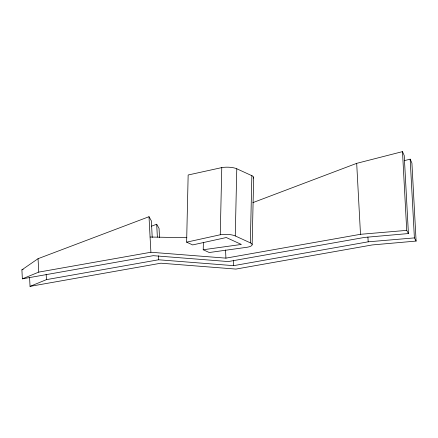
<?xml version="1.0" encoding="UTF-8"?>
<svg xmlns="http://www.w3.org/2000/svg" width="438" height="438" viewBox="0 0 438 438"><rect width="100%" height="100%" fill="white"/><g stroke="black" fill="none" stroke-linecap="round" stroke-linejoin="round"><path stroke-width="0.66" d="M203.385 242.296L203.216 249.759L241.365 244.442L226.287 237.533L192.66 244.924L186.626 242.159L188.154 174.992L221.776 167.601A10.813 3.181 1.3 0 1 236.783 168.778L251.861 175.687A10.813 3.181 1.3 0 1 253.498 178.107M186.626 242.159L220.254 234.768L221.776 167.601M203.216 249.759L209.249 252.523L247.399 247.207A10.813 3.181 1.3 0 0 250.339 242.855L235.255 235.94L236.783 168.778M250.339 242.855L251.861 175.687M252.151 244.448L253.679 177.28M252.852 202.641L356.691 163.347L402.495 151.625L404.23 155.545L408.419 233.553L364.553 237.418L228.242 261.557L153.218 255.677L22.36 278.847L21.9 269.852L38.057 258.688L149.008 216.706L151.362 220.861L152.227 237.489M22.36 278.847L38.758 272.113L150.902 252.255L225.926 258.135L360.496 234.303L406.721 230.377L408.419 233.553M30.041 286.375L46.439 279.636L158.583 259.778L233.602 265.658L368.177 241.825L414.397 237.9L416.1 241.075L372.234 244.941L235.923 269.08L160.899 263.2L30.041 286.375L29.581 277.374M21.9 269.852L23.176 269.37M151.586 226.161L156.689 224.229L159.043 228.384L159.531 237.697M404.285 160.658L410.171 159.153L411.912 163.073L416.1 241.075M149.008 216.706L150.081 237.024L186.873 237.714M410.171 159.153L414.397 237.9M402.495 151.625L406.721 230.377M367.92 237.051L368.177 241.825M356.691 163.347L360.496 234.303M158.37 255.803L158.583 259.778M150.081 237.024L150.902 252.255M156.689 224.229L157.368 237.095M46.16 274.27L46.439 279.636M38.057 258.688L38.758 272.113M233.361 260.221L233.602 265.658M225.554 249.978L225.926 258.135M220.254 234.768A10.813 3.181 1.3 0 1 235.255 235.94"/></g></svg>
